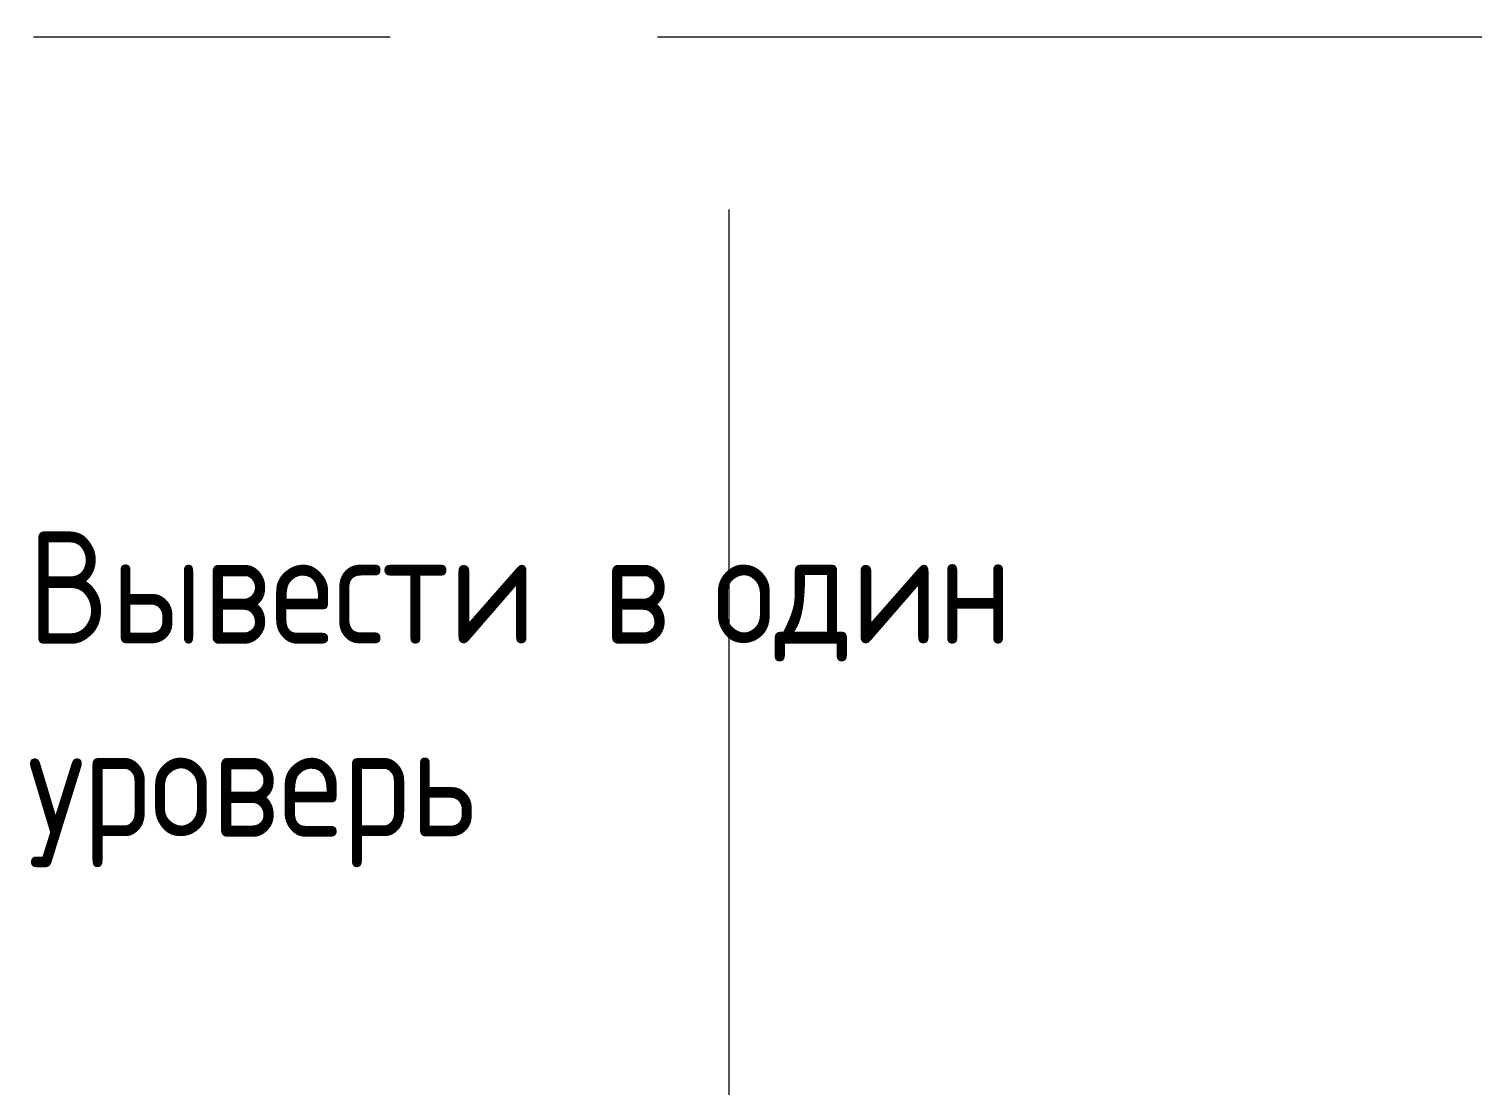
# Model space of a CAD drawing. Header units: millimetres. Extents: x -4029 to 232974, y -8553 to 104777.
# Drawn here: x 24663 to 27233, y 1733 to 3614 of the extents above; entities that cross this region are included whole.
import ezdxf

# ---------------------------------------------------------------- set-up
doc = ezdxf.new("R2010")
doc.units = ezdxf.units.MM
doc.linetypes.add('Осевая', pattern=[3175, 634.9999999999999, -476.25, 1587.5, -476.25])
doc.layers.add('G-ANNO-TEXT-1', color=7, linetype='Continuous', lineweight=9, true_color=0x3c3c3c)
doc.layers.add('Оси-2', color=7, linetype='Осевая', lineweight=9)
doc.styles.add('GOST Common_1', font='', dxfattribs={"width": 0.9, "height": 199.9999999999998})
doc.styles.get('GOST Common_1').set_extended_font_data('GOST Common')

msp = doc.modelspace()

# ---------------------------------------------------------------- linework, layer by layer
at = {"layer": 'Оси-2'}
for p, q in [((25909.99996564281, 593.7414093003177), (25909.99996564288, 24898.07107314671)), ((-728.7493767321392, 3599.999999997652), (36035.9722852455, 3599.999999997533))]:
    msp.add_line(p, q, dxfattribs=at)

# ---------------------------------------------------------------- texts
at = {"layer": 'G-ANNO-TEXT-1', "char_height": 200, "attachment_point": 1, "style": 'GOST Common_1'}
for s, insert, width in [('\\fGOST Common|b0|i0|c204|p34|;\\W.9;В', (24660.77214391309, 2719.405256498319), 180.3796875), ('\\fGOST Common|b0|i0|c204|p34|;\\W.9; ', (25815.67839391309, 2719.405256498319), 79.36706249999995), ('\\fGOST Common|b0|i0|c204|p34|;\\W.9; ', (26405.03776891309, 2719.405256498319), 79.36706249999995), ('ывести ', (24809.60026891309, 2719.405256498319), 1060.6325625), ('\\fGOST Common|b0|i0|c204|p34|;\\W.9;в', (25684.70964391309, 2719.405256498319), 158.7341250000001), ('один', (25881.16276891309, 2719.405256498319), 634.9365), ('уроверь', (24660.77214391309, 2375.446923164986), 1111.138875)]:
    msp.add_mtext(s, dxfattribs=dict(at, insert=insert, width=width))

doc.saveas('drawing.dxf')
